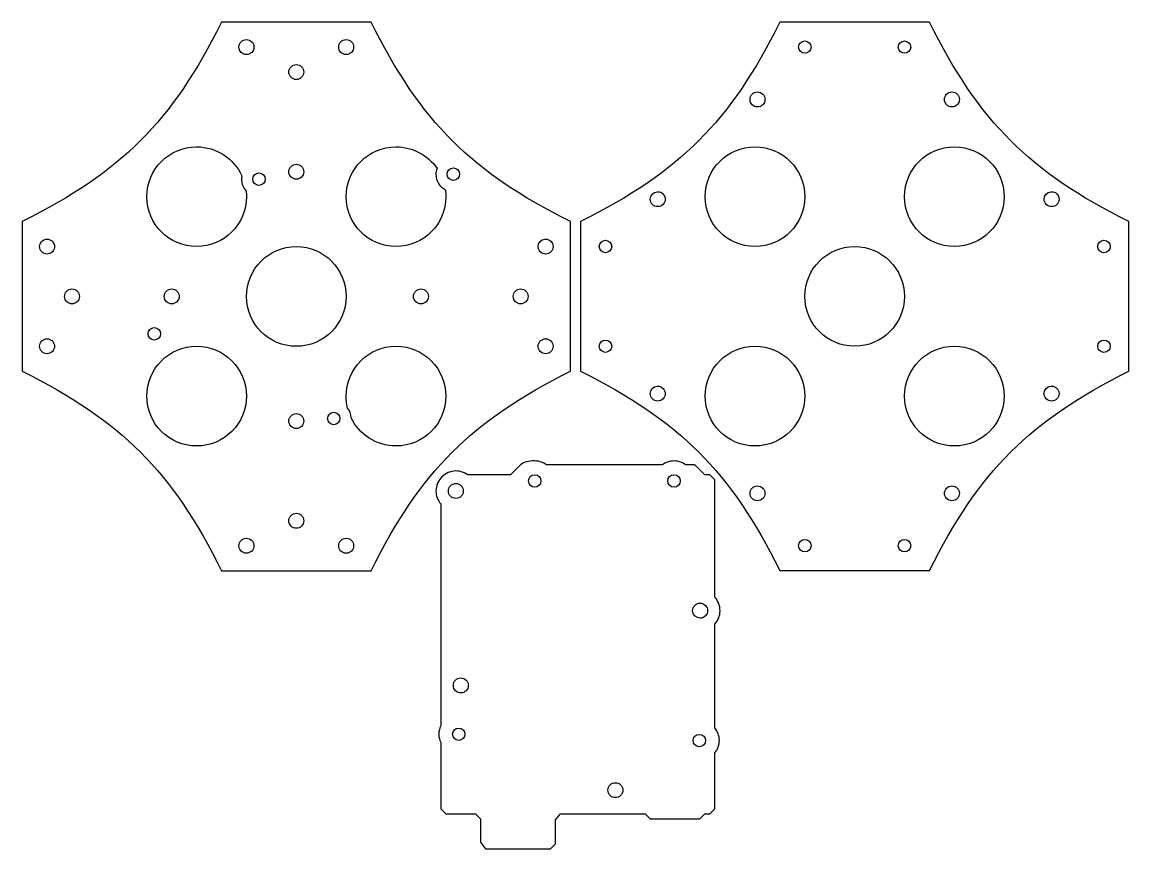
# Model space of a CAD drawing. Extents: x -214 to 223, y 96 to 350.
# Drawn here: x -214 to 8, y 184.2 to 350 of the extents above; entities that cross this region are included whole.
import ezdxf

# ---------------------------------------------------------------- set-up
doc = ezdxf.new("R2010")
doc.units = 0
doc.layers.add('Cut', color=7, linetype='CONTINUOUS')

msp = doc.modelspace()

# ---------------------------------------------------------------- linework, layer by layer
at = {"layer": 'Cut', "color": 7}
for points in [[(-144.005001, 349.999991), (-173.999931, 349.999991), (-173.999931, 349.999991)], [(-32.005764, 350.003985), (-62.000694, 350.003985), (-62.000694, 350.003985)], [(-169.008126, 346.498658), (-169.008126, 346.498658)], [(-149.005626, 346.498658), (-149.005626, 346.498658)], [(-57.000069, 346.246902), (-57.000069, 346.246902)], [(-36.997569, 346.246902), (-36.997569, 346.246902)], [(-159.006876, 341.498047), (-159.006876, 341.498047)], [(-66.498611, 335.998707), (-66.498611, 335.998707)], [(-27.499028, 335.998707), (-27.499028, 335.998707)], [(-179.000556, 324.99685), (-179.000556, 324.99685)], [(-139.004376, 324.99685), (-139.004376, 324.99685)], [(-67.001319, 325.00086), (-67.001319, 325.00086)], [(-27.005139, 325.00086), (-27.005139, 325.00086)], [(-166.494584, 319.749267), (-166.494584, 319.749267)], [(-159.006876, 321.495545), (-159.006876, 321.495545)], [(-127.495001, 320.754712), (-127.495001, 320.754712)], [(-86.651042, 315.996207), (-86.651042, 315.996207)], [(-7.655278, 315.996207), (-7.655278, 315.996207)], [(-214.004931, 309.994989), (-214.004931, 280.000045)], [(-104.000001, 280.000045), (-104.000001, 309.994989)], [(-102.005694, 309.998985), (-102.005694, 280.00404)], [(7.999236, 280.00404), (7.999236, 309.998985)], [(-209.154237, 306.493656), (-209.154237, 306.493656)], [(-109.159376, 306.493656), (-109.159376, 306.493656)], [(-159.006876, 304.99435), (-159.006876, 304.99435)], [(-96.99625, 306.250707), (-96.99625, 306.250707)], [(-47.007639, 304.998374), (-47.007639, 304.998374)], [(3.007431, 306.250707), (3.007431, 306.250707)], [(-204.003681, 296.501211), (-204.003681, 296.501211)], [(-184.001181, 296.501211), (-184.001181, 296.501211)], [(-134.003751, 296.501211), (-134.003751, 296.501211)], [(-114.001251, 296.501211), (-114.001251, 296.501211)], [(-187.493681, 288.748934), (-187.493681, 288.748934)], [(-209.004306, 286.49999), (-209.004306, 286.49999)], [(-109.000626, 286.49999), (-109.000626, 286.49999)], [(-179.000556, 285.000656), (-179.000556, 285.000656)], [(-139.004376, 285.000656), (-139.004376, 285.000656)], [(-96.99625, 286.248207), (-96.99625, 286.248207)], [(-67.001319, 285.004679), (-67.001319, 285.004679)], [(-27.005139, 285.004679), (-27.005139, 285.004679)], [(3.007431, 286.248207), (3.007431, 286.248207)], [(-86.651042, 276.996624), (-86.651042, 276.996624)], [(-7.655278, 276.996624), (-7.655278, 276.996624)], [(-159.006876, 271.498101), (-159.006876, 271.498101)], [(-151.501529, 271.753879), (-151.501529, 271.753879)], [(-114.040223, 261.206242), (-116.033389, 259.204229), (-124.632362, 259.204229)], [(-85.632778, 261.206242), (-108.792639, 261.206242)], [(-75.040611, 234.659715), (-75.040611, 258.207631), (-76.046056, 259.204229), (-77.033834, 259.204229), (-79.035834, 261.206242), (-80.852639, 261.206242)], [(-112.42625, 257.995979), (-112.42625, 257.995979)], [(-84.48625, 257.995979), (-84.48625, 257.995979)], [(-131, 255.985131), (-131, 255.985131)], [(-128.504112, 255.976326), (-128.504112, 255.976326)], [(-66.498611, 257.002929), (-66.498611, 257.002929)], [(-27.499028, 257.002929), (-27.499028, 257.002929)], [(-130.038667, 253.392215), (-130.038667, 208.898117)], [(-159.006876, 251.495602), (-159.006876, 251.495602)], [(-169.008126, 246.494991), (-169.008126, 246.494991)], [(-149.005626, 246.494991), (-149.005626, 246.494991)], [(-57.000069, 246.25204), (-57.000069, 246.25204)], [(-36.997569, 246.25204), (-36.997569, 246.25204)], [(-173.999931, 239.995047), (-144.005001, 239.995047)], [(-62.000694, 239.99904), (-32.005764, 239.99904)], [(-79.503278, 231.819868), (-79.503278, 231.819868)], [(-75.040611, 208.448326), (-75.040611, 229.297492)], [(-127.5075, 216.976743), (-127.5075, 216.976743)], [(-127.66625, 207.195979), (-127.66625, 207.195979)], [(-130.038667, 205.52909), (-130.038667, 192.202909), (-129.033278, 191.206312), (-123.036056, 191.206312), (-122.039445, 190.200895), (-122.039445, 185.51777), (-121.034028, 184.203673), (-108.043001, 184.203673), (-107.037556, 185.20027), (-107.037556, 190.024506), (-106.040973, 191.206312), (-89.037084, 191.206312), (-88.040501, 190.200895), (-78.039222, 190.200895), (-77.033834, 191.206312), (-76.037223, 191.206312), (-75.040611, 192.202909), (-75.040611, 203.430062)], [(-79.40625, 205.925979), (-79.40625, 205.925979)], [(-96.507167, 195.977645), (-96.507167, 195.977645)]]:
    msp.add_lwpolyline(points, dxfattribs=at)
for points in [[(-173.999931, 349.999991), (-183.999923, 329.999919), (-194.004923, 319.994941), (-214.004931, 309.994989)], [(-104.000001, 309.994989), (-124.000031, 319.994941), (-134.005007, 329.999975), (-144.005001, 349.999991)], [(-62.000694, 350.003985), (-72.000686, 330.00394), (-82.005698, 319.998937), (-102.005694, 309.998985)], [(7.999236, 309.998985), (-12.000795, 319.998937), (-22.005768, 330.003997), (-32.005764, 350.003985)], [(-170.507431, 344.999352), (-170.507431, 345.827787), (-169.836552, 346.498658), (-169.008126, 346.498658)], [(-169.008126, 346.498658), (-168.179699, 346.498658), (-167.500001, 345.827787), (-167.500001, 344.999352)], [(-150.504931, 344.999352), (-150.504931, 345.827787), (-149.834052, 346.498658), (-149.005626, 346.498658)], [(-149.005626, 346.498658), (-148.177199, 346.498658), (-147.50632, 345.827787), (-147.50632, 344.999352)], [(-169.008126, 343.500047), (-169.836552, 343.500047), (-170.507431, 344.170917), (-170.507431, 344.999352)], [(-167.500001, 344.999352), (-167.500001, 344.170917), (-168.179699, 343.500047), (-169.008126, 343.500047)], [(-149.005626, 343.500047), (-149.834052, 343.500047), (-150.504931, 344.170917), (-150.504931, 344.999352)], [(-147.50632, 344.999352), (-147.50632, 344.170917), (-148.177199, 343.500047), (-149.005626, 343.500047)], [(-58.243611, 345.00336), (-58.243611, 345.693704), (-57.690425, 346.246902), (-57.000069, 346.246902)], [(-57.000069, 343.750999), (-57.690425, 343.750999), (-58.243611, 344.313016), (-58.243611, 345.00336)], [(-57.000069, 346.246902), (-56.309714, 346.246902), (-55.747708, 345.693704), (-55.747708, 345.00336)], [(-55.747708, 345.00336), (-55.747708, 344.313016), (-56.309714, 343.750999), (-57.000069, 343.750999)], [(-38.249931, 345.00336), (-38.249931, 345.693704), (-37.687925, 346.246902), (-36.997569, 346.246902)], [(-36.997569, 343.750999), (-37.687925, 343.750999), (-38.249931, 344.313016), (-38.249931, 345.00336)], [(-36.997569, 346.246902), (-36.307214, 346.246902), (-35.745208, 345.693704), (-35.745208, 345.00336)], [(-35.745208, 345.00336), (-35.745208, 344.313016), (-36.307214, 343.750999), (-36.997569, 343.750999)], [(-160.506181, 339.998713), (-160.506181, 340.827177), (-159.835302, 341.498047), (-159.006876, 341.498047)], [(-159.006876, 338.499436), (-159.835302, 338.499436), (-160.506181, 339.170306), (-160.506181, 339.998713)], [(-159.006876, 341.498047), (-158.178449, 341.498047), (-157.50757, 340.827177), (-157.50757, 339.998713)], [(-157.50757, 339.998713), (-157.50757, 339.170306), (-158.178449, 338.499436), (-159.006876, 338.499436)], [(-67.997917, 334.499402), (-67.997917, 335.327828), (-67.327038, 335.998707), (-66.498611, 335.998707)], [(-66.498611, 335.998707), (-65.670184, 335.998707), (-64.999306, 335.327828), (-64.999306, 334.499402)], [(-28.998333, 334.499402), (-28.998333, 335.327828), (-28.327454, 335.998707), (-27.499028, 335.998707)], [(-27.499028, 335.998707), (-26.670601, 335.998707), (-25.999722, 335.327828), (-25.999722, 334.499402)], [(-66.498611, 333.000096), (-67.327038, 333.000096), (-67.997917, 333.670975), (-67.997917, 334.499402)], [(-64.999306, 334.499402), (-64.999306, 333.670975), (-65.670184, 333.000096), (-66.498611, 333.000096)], [(-27.499028, 333.000096), (-28.327454, 333.000096), (-28.998333, 333.670975), (-28.998333, 334.499402)], [(-25.999722, 334.499402), (-25.999722, 333.670975), (-26.670601, 333.000096), (-27.499028, 333.000096)], [(-189.001806, 314.9956), (-189.001806, 320.518435), (-184.523403, 324.99685), (-179.000556, 324.99685)], [(-179.000556, 324.99685), (-174.982889, 324.99685), (-171.521857, 322.620426), (-169.934168, 319.202489)], [(-149.005626, 314.9956), (-149.005626, 320.518435), (-144.527219, 324.99685), (-139.004376, 324.99685)], [(-139.004376, 324.99685), (-135.60274, 324.99685), (-132.591491, 323.297252), (-130.784654, 320.701767)], [(-77.002569, 314.999596), (-77.002569, 320.522487), (-72.524166, 325.00086), (-67.001319, 325.00086)], [(-67.001319, 325.00086), (-61.478473, 325.00086), (-57.008889, 320.522487), (-57.008889, 314.999596)], [(-37.006389, 314.999596), (-37.006389, 320.522487), (-32.527985, 325.00086), (-27.005139, 325.00086)], [(-27.005139, 325.00086), (-21.482293, 325.00086), (-17.003889, 320.522487), (-17.003889, 314.999596)], [(-167.746945, 318.505739), (-167.746945, 319.196083), (-167.184939, 319.749267), (-166.494584, 319.749267)], [(-166.494584, 319.749267), (-165.804229, 319.749267), (-165.251043, 319.196083), (-165.251043, 318.505739)], [(-160.506181, 319.996211), (-160.506181, 320.824675), (-159.835302, 321.495545), (-159.006876, 321.495545)], [(-159.006876, 318.496934), (-159.835302, 318.496934), (-160.506181, 319.167804), (-160.506181, 319.996211)], [(-159.006876, 321.495545), (-158.178449, 321.495545), (-157.50757, 320.824675), (-157.50757, 319.996211)], [(-157.50757, 319.996211), (-157.50757, 319.167804), (-158.178449, 318.496934), (-159.006876, 318.496934)], [(-130.784654, 320.701767), (-130.92327, 320.325113), (-131.00514, 319.918318), (-131.00514, 319.493517)], [(-128.747362, 319.502322), (-128.747362, 320.192723), (-128.185356, 320.754712), (-127.495001, 320.754712)], [(-127.495001, 320.754712), (-126.804646, 320.754712), (-126.251459, 320.192723), (-126.251459, 319.502322)], [(-169.934168, 319.202489), (-169.980791, 318.974595), (-170.004723, 318.738516), (-170.004723, 318.496934)], [(-170.004723, 318.496934), (-170.004723, 317.581744), (-169.653704, 316.748116), (-169.078681, 316.124489)], [(-166.494584, 317.253378), (-167.184939, 317.253378), (-167.746945, 317.815395), (-167.746945, 318.505739)], [(-165.251043, 318.505739), (-165.251043, 317.815395), (-165.804229, 317.253378), (-166.494584, 317.253378)], [(-131.00514, 319.493517), (-131.00514, 318.136508), (-130.229147, 316.960968), (-129.10014, 316.380267)], [(-127.495001, 318.249989), (-128.185356, 318.249989), (-128.747362, 318.811979), (-128.747362, 319.502322)], [(-126.251459, 319.502322), (-126.251459, 318.811979), (-126.804646, 318.249989), (-127.495001, 318.249989)], [(-169.078681, 316.124489), (-169.036969, 315.753282), (-169.008126, 315.377955), (-169.008126, 314.9956)], [(-129.10014, 316.380267), (-129.036998, 315.926087), (-129.003126, 315.467081), (-129.003126, 314.9956)], [(-88.000417, 314.496902), (-88.000417, 315.273549), (-87.407425, 315.919386), (-86.651042, 315.996207)], [(-86.651042, 315.996207), (-86.600617, 316.001315), (-86.552888, 315.996207), (-86.501111, 315.996207)], [(-86.501111, 315.996207), (-85.672684, 315.996207), (-85.001806, 315.325337), (-85.001806, 314.496902)], [(-8.995833, 314.496902), (-8.995833, 315.273549), (-8.411662, 315.919386), (-7.655278, 315.996207)], [(-7.655278, 315.996207), (-7.604852, 316.001315), (-7.548305, 315.996207), (-7.496528, 315.996207)], [(-7.496528, 315.996207), (-6.668101, 315.996207), (-5.997222, 315.325337), (-5.997222, 314.496902)], [(-179.000556, 304.99435), (-184.523403, 304.99435), (-189.001806, 309.472765), (-189.001806, 314.9956)], [(-169.008126, 314.9956), (-169.008126, 309.472765), (-173.47771, 304.99435), (-179.000556, 304.99435)], [(-139.004376, 304.99435), (-144.527219, 304.99435), (-149.005626, 309.472765), (-149.005626, 314.9956)], [(-129.003126, 314.9956), (-129.003126, 309.472765), (-133.48153, 304.99435), (-139.004376, 304.99435)], [(-86.501111, 312.997596), (-87.329538, 312.997596), (-88.000417, 313.668466), (-88.000417, 314.496902)], [(-85.001806, 314.496902), (-85.001806, 313.668466), (-85.672684, 312.997596), (-86.501111, 312.997596)], [(-67.001319, 304.998374), (-72.524166, 304.998374), (-77.002569, 309.476817), (-77.002569, 314.999596)], [(-57.008889, 314.999596), (-57.008889, 309.476817), (-61.478473, 304.998374), (-67.001319, 304.998374)], [(-27.005139, 304.998374), (-32.527985, 304.998374), (-37.006389, 309.476817), (-37.006389, 314.999596)], [(-17.003889, 314.999596), (-17.003889, 309.476817), (-21.482293, 304.998374), (-27.005139, 304.998374)], [(-7.496528, 312.997596), (-8.324955, 312.997596), (-8.995833, 313.668466), (-8.995833, 314.496902)], [(-5.997222, 314.496902), (-5.997222, 313.668466), (-6.668101, 312.997596), (-7.496528, 312.997596)], [(-210.503612, 304.99435), (-210.503612, 305.770998), (-209.910621, 306.416835), (-209.154237, 306.493656)], [(-209.154237, 306.493656), (-209.103812, 306.498736), (-209.056083, 306.493656), (-209.004306, 306.493656)], [(-209.004306, 306.493656), (-208.17588, 306.493656), (-207.505001, 305.822785), (-207.505001, 304.99435)], [(-110.499931, 304.99435), (-110.499931, 305.770998), (-109.91576, 306.416835), (-109.159376, 306.493656)], [(-109.159376, 306.493656), (-109.108951, 306.498736), (-109.052402, 306.493656), (-109.000626, 306.493656)], [(-109.000626, 306.493656), (-108.172199, 306.493656), (-107.50132, 305.822785), (-107.50132, 304.99435)], [(-209.004306, 303.495045), (-209.832733, 303.495045), (-210.503612, 304.165915), (-210.503612, 304.99435)], [(-207.505001, 304.99435), (-207.505001, 304.165915), (-208.17588, 303.495045), (-209.004306, 303.495045)], [(-169.008126, 294.993101), (-169.008126, 300.515935), (-164.529722, 304.99435), (-159.006876, 304.99435)], [(-159.006876, 304.99435), (-153.48403, 304.99435), (-149.005626, 300.515935), (-149.005626, 294.993101)], [(-109.000626, 303.495045), (-109.829052, 303.495045), (-110.499931, 304.165915), (-110.499931, 304.99435)], [(-107.50132, 304.99435), (-107.50132, 304.165915), (-108.172199, 303.495045), (-109.000626, 303.495045)], [(-98.248611, 304.998374), (-98.248611, 305.688661), (-97.686605, 306.250707), (-96.99625, 306.250707)], [(-96.99625, 303.754818), (-97.686605, 303.754818), (-98.248611, 304.307974), (-98.248611, 304.998374)], [(-96.99625, 306.250707), (-96.305895, 306.250707), (-95.743889, 305.688661), (-95.743889, 304.998374)], [(-95.743889, 304.998374), (-95.743889, 304.307974), (-96.305895, 303.754818), (-96.99625, 303.754818)], [(-57.008889, 294.997096), (-57.008889, 300.519959), (-52.530485, 304.998374), (-47.007639, 304.998374)], [(-47.007639, 304.998374), (-41.484793, 304.998374), (-37.006389, 300.519959), (-37.006389, 294.997096)], [(1.755069, 304.998374), (1.755069, 305.688661), (2.317075, 306.250707), (3.007431, 306.250707)], [(3.007431, 303.754818), (2.317075, 303.754818), (1.755069, 304.307974), (1.755069, 304.998374)], [(3.007431, 306.250707), (3.697786, 306.250707), (4.250972, 305.688661), (4.250972, 304.998374)], [(4.250972, 304.998374), (4.250972, 304.307974), (3.697786, 303.754818), (3.007431, 303.754818)], [(-205.502987, 294.993101), (-205.502987, 295.821536), (-204.832108, 296.501211), (-204.003681, 296.501211)], [(-204.003681, 296.501211), (-203.175255, 296.501211), (-202.504376, 295.821536), (-202.504376, 294.993101)], [(-185.500487, 294.993101), (-185.500487, 295.821536), (-184.829608, 296.501211), (-184.001181, 296.501211)], [(-184.001181, 296.501211), (-183.172755, 296.501211), (-182.501876, 295.821536), (-182.501876, 294.993101)], [(-135.503056, 294.993101), (-135.503056, 295.821536), (-134.832177, 296.501211), (-134.003751, 296.501211)], [(-134.003751, 296.501211), (-133.175324, 296.501211), (-132.504445, 295.821536), (-132.504445, 294.993101)], [(-115.500556, 294.993101), (-115.500556, 295.821536), (-114.829677, 296.501211), (-114.001251, 296.501211)], [(-114.001251, 296.501211), (-113.172824, 296.501211), (-112.501945, 295.821536), (-112.501945, 294.993101)], [(-204.003681, 293.493795), (-204.832108, 293.493795), (-205.502987, 294.164665), (-205.502987, 294.993101)], [(-202.504376, 294.993101), (-202.504376, 294.164665), (-203.175255, 293.493795), (-204.003681, 293.493795)], [(-184.001181, 293.493795), (-184.829608, 293.493795), (-185.500487, 294.164665), (-185.500487, 294.993101)], [(-182.501876, 294.993101), (-182.501876, 294.164665), (-183.172755, 293.493795), (-184.001181, 293.493795)], [(-159.006876, 285.000656), (-164.529722, 285.000656), (-169.008126, 289.470265), (-169.008126, 294.993101)], [(-149.005626, 294.993101), (-149.005626, 289.470265), (-153.48403, 285.000656), (-159.006876, 285.000656)], [(-134.003751, 293.493795), (-134.832177, 293.493795), (-135.503056, 294.164665), (-135.503056, 294.993101)], [(-132.504445, 294.993101), (-132.504445, 294.164665), (-133.175324, 293.493795), (-134.003751, 293.493795)], [(-114.001251, 293.493795), (-114.829677, 293.493795), (-115.500556, 294.164665), (-115.500556, 294.993101)], [(-112.501945, 294.993101), (-112.501945, 294.164665), (-113.172824, 293.493795), (-114.001251, 293.493795)], [(-47.007639, 285.004679), (-52.530485, 285.004679), (-57.008889, 289.474317), (-57.008889, 294.997096)], [(-37.006389, 294.997096), (-37.006389, 289.474317), (-41.484793, 285.004679), (-47.007639, 285.004679)], [(-188.746043, 287.505378), (-188.746043, 288.195779), (-188.184036, 288.748934), (-187.493681, 288.748934)], [(-187.493681, 288.748934), (-186.803326, 288.748934), (-186.25014, 288.195779), (-186.25014, 287.505378)], [(-210.503612, 285.000656), (-210.503612, 285.829148), (-209.832733, 286.49999), (-209.004306, 286.49999)], [(-209.004306, 286.49999), (-208.17588, 286.49999), (-207.505001, 285.82912), (-207.505001, 285.000656)], [(-187.493681, 286.253046), (-188.184036, 286.253046), (-188.746043, 286.815063), (-188.746043, 287.505378)], [(-186.25014, 287.505378), (-186.25014, 286.815063), (-186.803326, 286.253046), (-187.493681, 286.253046)], [(-110.499931, 285.000656), (-110.499931, 285.829148), (-109.829052, 286.49999), (-109.000626, 286.49999)], [(-109.000626, 286.49999), (-108.172199, 286.49999), (-107.50132, 285.82912), (-107.50132, 285.000656)], [(-209.004306, 283.501379), (-209.832733, 283.501379), (-210.503612, 284.172249), (-210.503612, 285.000656)], [(-207.505001, 285.000656), (-207.505001, 284.172278), (-208.17588, 283.501379), (-209.004306, 283.501379)], [(-189.001806, 274.999434), (-189.001806, 280.522213), (-184.523403, 285.000656), (-179.000556, 285.000656)], [(-179.000556, 285.000656), (-173.47771, 285.000656), (-169.008126, 280.522213), (-169.008126, 274.999434)], [(-149.005626, 274.999434), (-149.005626, 280.522185), (-144.527219, 285.000656), (-139.004376, 285.000656)], [(-139.004376, 285.000656), (-133.48153, 285.000656), (-129.003126, 280.522185), (-129.003126, 274.999434)], [(-109.000626, 283.501379), (-109.829052, 283.501379), (-110.499931, 284.172249), (-110.499931, 285.000656)], [(-107.50132, 285.000656), (-107.50132, 284.172278), (-108.172199, 283.501379), (-109.000626, 283.501379)], [(-98.248611, 285.004679), (-98.248611, 285.695051), (-97.686605, 286.248207), (-96.99625, 286.248207)], [(-96.99625, 283.752318), (-97.686605, 283.752318), (-98.248611, 284.314336), (-98.248611, 285.004679)], [(-96.99625, 286.248207), (-96.305895, 286.248207), (-95.743889, 285.695051), (-95.743889, 285.004679)], [(-95.743889, 285.004679), (-95.743889, 284.314336), (-96.305895, 283.752318), (-96.99625, 283.752318)], [(-77.002569, 275.003429), (-77.002569, 280.526236), (-72.524166, 285.004679), (-67.001319, 285.004679)], [(-67.001319, 285.004679), (-61.478473, 285.004679), (-57.008889, 280.526236), (-57.008889, 275.003429)], [(-37.006389, 275.003429), (-37.006389, 280.526236), (-32.527985, 285.004679), (-27.005139, 285.004679)], [(-27.005139, 285.004679), (-21.482293, 285.004679), (-17.003889, 280.526236), (-17.003889, 275.003429)], [(1.755069, 285.004679), (1.755069, 285.695051), (2.317075, 286.248207), (3.007431, 286.248207)], [(3.007431, 283.752318), (2.317075, 283.752318), (1.755069, 284.314336), (1.755069, 285.004679)], [(3.007431, 286.248207), (3.697786, 286.248207), (4.250972, 285.695051), (4.250972, 285.004679)], [(4.250972, 285.004679), (4.250972, 284.314336), (3.697786, 283.752318), (3.007431, 283.752318)], [(-214.004931, 280.000045), (-194.004938, 270.000065), (-183.999965, 259.995035), (-173.999931, 239.995047)], [(-144.005001, 239.995047), (-134.005024, 259.995063), (-124.000006, 270.000009), (-104.000001, 280.000045)], [(-102.005694, 280.00404), (-82.005712, 270.004117), (-72.000728, 259.999085), (-62.000694, 239.99904)], [(-32.005764, 239.99904), (-22.005785, 259.999141), (-12.000769, 270.004117), (7.999236, 280.00404)], [(-88.000417, 275.497318), (-88.000417, 276.273966), (-87.407425, 276.919803), (-86.651042, 276.996624)], [(-86.501111, 273.998013), (-87.329538, 273.998013), (-88.000417, 274.668883), (-88.000417, 275.497318)], [(-86.651042, 276.996624), (-86.600617, 277.001732), (-86.552888, 276.996624), (-86.501111, 276.996624)], [(-86.501111, 276.996624), (-85.672684, 276.996624), (-85.001806, 276.325753), (-85.001806, 275.497318)], [(-85.001806, 275.497318), (-85.001806, 274.668883), (-85.672684, 273.998013), (-86.501111, 273.998013)], [(-8.995833, 275.497318), (-8.995833, 276.273966), (-8.411662, 276.919803), (-7.655278, 276.996624)], [(-7.496528, 273.998013), (-8.324955, 273.998013), (-8.995833, 274.668883), (-8.995833, 275.497318)], [(-7.655278, 276.996624), (-7.604852, 277.001732), (-7.548305, 276.996624), (-7.496528, 276.996624)], [(-7.496528, 276.996624), (-6.668101, 276.996624), (-5.997222, 276.325753), (-5.997222, 275.497318)], [(-5.997222, 275.497318), (-5.997222, 274.668883), (-6.668101, 273.998013), (-7.496528, 273.998013)], [(-179.000556, 264.998158), (-184.523403, 264.998158), (-189.001806, 269.476515), (-189.001806, 274.999434)], [(-169.008126, 274.999434), (-169.008126, 269.476515), (-173.47771, 264.998158), (-179.000556, 264.998158)], [(-148.714584, 272.600546), (-148.903078, 273.367597), (-149.005626, 274.174217), (-149.005626, 274.999434)], [(-129.003126, 274.999434), (-129.003126, 269.476487), (-133.48153, 264.998158), (-139.004376, 264.998158)], [(-67.001319, 265.002179), (-72.524166, 265.002179), (-77.002569, 269.480538), (-77.002569, 275.003429)], [(-57.008889, 275.003429), (-57.008889, 269.480538), (-61.478473, 265.002179), (-67.001319, 265.002179)], [(-27.005139, 265.002179), (-32.527985, 265.002179), (-37.006389, 269.480538), (-37.006389, 275.003429)], [(-17.003889, 275.003429), (-17.003889, 269.480538), (-21.482293, 265.002179), (-27.005139, 265.002179)], [(-160.506181, 269.998795), (-160.506181, 270.82723), (-159.835302, 271.498101), (-159.006876, 271.498101)], [(-159.006876, 271.498101), (-158.178449, 271.498101), (-157.50757, 270.82723), (-157.50757, 269.998795)], [(-152.74507, 270.50149), (-152.74507, 271.19189), (-152.191884, 271.753879), (-151.501529, 271.753879)], [(-151.501529, 271.753879), (-150.811174, 271.753879), (-150.249168, 271.19189), (-150.249168, 270.50149)], [(-148.009029, 270.642601), (-148.038893, 271.378806), (-148.298298, 272.049902), (-148.714584, 272.600546)], [(-159.006876, 268.499491), (-159.835302, 268.499491), (-160.506181, 269.170361), (-160.506181, 269.998795)], [(-157.50757, 269.998795), (-157.50757, 269.170361), (-158.178449, 268.499491), (-159.006876, 268.499491)], [(-151.501529, 269.249158), (-152.191884, 269.249158), (-152.74507, 269.811174), (-152.74507, 270.50149)], [(-150.249168, 270.50149), (-150.249168, 269.811174), (-150.811174, 269.249158), (-151.501529, 269.249158)], [(-139.004376, 264.998158), (-142.966903, 264.998158), (-146.390114, 267.300188), (-148.009029, 270.642601)], [(-111.182723, 261.999992), (-112.358359, 262.104037), (-113.579854, 261.653901), (-114.040223, 261.206242)], [(-108.792639, 261.206242), (-109.462099, 261.700823), (-110.285059, 261.999992), (-111.182723, 261.999992)], [(-83.242723, 261.999992), (-84.141685, 261.999992), (-84.968371, 261.702101), (-85.632778, 261.206242)], [(-80.852639, 261.206242), (-81.522099, 261.700823), (-82.345059, 261.999992), (-83.242723, 261.999992)], [(-126.995973, 259.989159), (-129.206168, 259.989159), (-131, 258.195293), (-131, 255.985131)], [(-124.632362, 259.204229), (-125.295725, 259.693004), (-126.108214, 259.989159), (-126.995973, 259.989159)], [(-112.42625, 257.995979), (-112.42625, 258.686337), (-111.873123, 259.23952), (-111.182723, 259.23952)], [(-111.182723, 256.743618), (-111.873123, 256.743618), (-112.42625, 257.305624), (-112.42625, 257.995979)], [(-111.182723, 259.23952), (-110.492405, 259.23952), (-109.930331, 258.686337), (-109.930331, 257.995979)], [(-109.930331, 257.995979), (-109.930331, 257.305624), (-110.492405, 256.743618), (-111.182723, 256.743618)], [(-84.48625, 257.995979), (-84.48625, 258.686337), (-83.933123, 259.23952), (-83.242723, 259.23952)], [(-83.242723, 256.743618), (-83.933123, 256.743618), (-84.48625, 257.305624), (-84.48625, 257.995979)], [(-83.242723, 259.23952), (-82.552405, 259.23952), (-81.990334, 258.686337), (-81.990334, 257.995979)], [(-81.990334, 257.995979), (-81.990334, 257.305624), (-82.552407, 256.743618), (-83.242723, 256.743618)], [(-131, 255.985131), (-131, 254.993637), (-130.635482, 254.09089), (-130.038667, 253.392215)], [(-128.504112, 255.976326), (-128.504112, 256.804753), (-127.833213, 257.475632), (-127.004775, 257.475632)], [(-127.004775, 254.47702), (-127.833213, 254.47702), (-128.504112, 255.147899), (-128.504112, 255.976326)], [(-127.004775, 257.475632), (-126.176371, 257.475632), (-125.505501, 256.804753), (-125.505501, 255.976326)], [(-125.505501, 255.976326), (-125.505501, 255.147899), (-126.176371, 254.47702), (-127.004775, 254.47702)], [(-67.997917, 255.503652), (-67.997917, 256.332059), (-67.327038, 257.002929), (-66.498611, 257.002929)], [(-66.498611, 254.004318), (-67.327038, 254.004318), (-67.997917, 254.675217), (-67.997917, 255.503652)], [(-66.498611, 257.002929), (-65.670184, 257.002929), (-64.999306, 256.332059), (-64.999306, 255.503652)], [(-64.999306, 255.503652), (-64.999306, 254.675217), (-65.670184, 254.004318), (-66.498611, 254.004318)], [(-28.998333, 255.503652), (-28.998333, 256.332059), (-28.327454, 257.002929), (-27.499028, 257.002929)], [(-27.499028, 254.004318), (-28.327454, 254.004318), (-28.998333, 254.675217), (-28.998333, 255.503652)], [(-27.499028, 257.002929), (-26.670601, 257.002929), (-25.999722, 256.332059), (-25.999722, 255.503652)], [(-25.999722, 255.503652), (-25.999722, 254.675217), (-26.670601, 254.004318), (-27.499028, 254.004318)], [(-160.506181, 249.996297), (-160.506181, 250.824732), (-159.835302, 251.495602), (-159.006876, 251.495602)], [(-159.006876, 251.495602), (-158.178449, 251.495602), (-157.50757, 250.824732), (-157.50757, 249.996297)], [(-159.006876, 248.496991), (-159.835302, 248.496991), (-160.506181, 249.167862), (-160.506181, 249.996297)], [(-157.50757, 249.996297), (-157.50757, 249.167862), (-158.178449, 248.496991), (-159.006876, 248.496991)], [(-170.507431, 244.995658), (-170.507431, 245.824121), (-169.836552, 246.494991), (-169.008126, 246.494991)], [(-169.008126, 246.494991), (-168.179699, 246.494991), (-167.500001, 245.824121), (-167.500001, 244.995658)], [(-150.504931, 244.995658), (-150.504931, 245.824121), (-149.834052, 246.494991), (-149.005626, 246.494991)], [(-149.005626, 246.494991), (-148.177199, 246.494991), (-147.50632, 245.824121), (-147.50632, 244.995658)], [(-169.008126, 243.49638), (-169.836552, 243.49638), (-170.507431, 244.167251), (-170.507431, 244.995658)], [(-167.500001, 244.995658), (-167.500001, 244.167279), (-168.179699, 243.49638), (-169.008126, 243.49638)], [(-149.005626, 243.49638), (-149.834052, 243.49638), (-150.504931, 244.167251), (-150.504931, 244.995658)], [(-147.50632, 244.995658), (-147.50632, 244.167279), (-148.177199, 243.49638), (-149.005626, 243.49638)], [(-58.243611, 244.999679), (-58.243611, 245.690051), (-57.690425, 246.25204), (-57.000069, 246.25204)], [(-57.000069, 243.747318), (-57.690425, 243.747318), (-58.243611, 244.309336), (-58.243611, 244.999679)], [(-57.000069, 246.25204), (-56.309714, 246.25204), (-55.747708, 245.690051), (-55.747708, 244.999679)], [(-55.747708, 244.999679), (-55.747708, 244.309336), (-56.309714, 243.747318), (-57.000069, 243.747318)], [(-38.249931, 244.999679), (-38.249931, 245.690051), (-37.687925, 246.25204), (-36.997569, 246.25204)], [(-36.997569, 243.747318), (-37.687925, 243.747318), (-38.249931, 244.309336), (-38.249931, 244.999679)], [(-36.997569, 246.25204), (-36.307214, 246.25204), (-35.745208, 245.690051), (-35.745208, 244.999679)], [(-35.745208, 244.999679), (-35.745208, 244.309336), (-36.307214, 243.747318), (-36.997569, 243.747318)], [(-79.503278, 231.969798), (-79.503278, 232.798225), (-78.83238, 233.477923), (-78.003945, 233.477923)], [(-78.003945, 233.477923), (-77.17551, 233.477923), (-76.504667, 232.798225), (-76.504667, 231.969798)], [(-73.999945, 231.969784), (-73.999945, 233.00276), (-74.395649, 233.946076), (-75.040611, 234.659715)], [(-79.503278, 231.819868), (-79.508387, 231.870292), (-79.503278, 231.918022), (-79.503278, 231.969798)], [(-78.003945, 230.470493), (-78.780592, 230.470493), (-79.426486, 231.063484), (-79.503278, 231.819868)], [(-76.504667, 231.969798), (-76.504667, 231.141372), (-77.175538, 230.470493), (-78.003945, 230.470493)], [(-75.040611, 229.297492), (-74.395649, 230.005656), (-73.999945, 230.936808), (-73.999945, 231.969784)], [(-127.5075, 216.976743), (-127.5075, 217.805169), (-126.836627, 218.476048), (-126.008195, 218.476048)], [(-126.008195, 218.476048), (-125.17976, 218.476048), (-124.508889, 217.805169), (-124.508889, 216.976743)], [(-126.008195, 215.477437), (-126.836627, 215.477437), (-127.5075, 216.148316), (-127.5075, 216.976743)], [(-124.508889, 216.976743), (-124.508889, 216.148316), (-125.17976, 215.477437), (-126.008195, 215.477437)], [(-130.038667, 208.898117), (-130.275141, 208.387346), (-130.409112, 207.816693), (-130.409112, 207.213604)], [(-130.409112, 207.213604), (-130.409112, 206.610517), (-130.275141, 206.042918), (-130.038667, 205.52909)], [(-127.66625, 207.195979), (-127.66625, 207.886337), (-127.113067, 208.43952), (-126.422723, 208.43952)], [(-126.422723, 205.943618), (-127.113067, 205.943618), (-127.66625, 206.505624), (-127.66625, 207.195979)], [(-126.422723, 208.43952), (-125.732351, 208.43952), (-125.170334, 207.886337), (-125.170334, 207.195979)], [(-125.170334, 207.195979), (-125.170334, 206.505624), (-125.732351, 205.943618), (-126.422723, 205.943618)], [(-79.40625, 205.925979), (-79.40625, 206.616337), (-78.853123, 207.16952), (-78.162723, 207.16952)], [(-78.162723, 207.16952), (-77.472379, 207.16952), (-76.910334, 206.616337), (-76.910334, 205.925979)], [(-74.149862, 205.943604), (-74.149862, 206.895536), (-74.484577, 207.7653), (-75.040611, 208.448326)], [(-78.162723, 204.673618), (-78.853123, 204.673618), (-79.40625, 205.235624), (-79.40625, 205.925979)], [(-76.910334, 205.925979), (-76.910334, 205.235624), (-77.472379, 204.673618), (-78.162723, 204.673618)], [(-75.040611, 203.430062), (-74.484267, 204.119147), (-74.149862, 204.99138), (-74.149862, 205.943604)], [(-96.507167, 195.977645), (-96.507167, 196.806072), (-95.836269, 197.476951), (-95.007834, 197.476951)], [(-95.007834, 194.47834), (-95.836269, 194.47834), (-96.507167, 195.149219), (-96.507167, 195.977645)], [(-95.007834, 197.476951), (-94.179398, 197.476951), (-93.508556, 196.806072), (-93.508556, 195.977645)], [(-93.508556, 195.977645), (-93.508556, 195.149219), (-94.179427, 194.47834), (-95.007834, 194.47834)]]:
    msp.add_open_spline(points, degree=3, dxfattribs=at)

doc.saveas('drawing.dxf')
